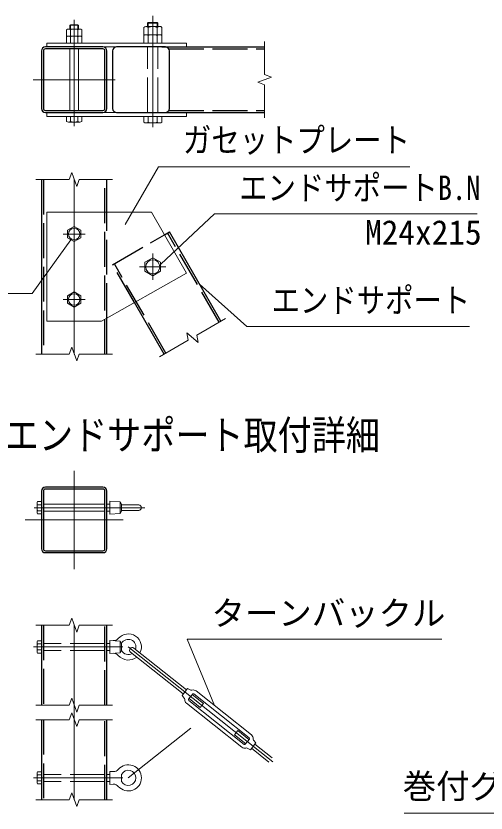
# Model space of a CAD drawing. Units: millimetres, scale not verified. Extents: x -14699 to 14701, y -10394 to 10396.
# Drawn here: x 6672 to 9904, y -4527 to 953 of the extents above; entities that cross this region are included whole.
import ezdxf
from ezdxf.enums import TextEntityAlignment as Align

# ---------------------------------------------------------------- set-up
doc = ezdxf.new("R2010")
doc.units = ezdxf.units.MM
doc.header["$LTSCALE"] = 40
doc.linetypes.add('DASHED', pattern=[7.5, 6, -1.5])
doc.linetypes.add('USER1', pattern=[50.8, 31.75, -6.35, 6.35, -6.35])
for name, color, linetype, lineweight in [('0-0_D-TTL-TXT', 7, 'Continuous', 13), ('0-1_D-STR1', 1, 'Continuous', 25), ('0-2_D-BMK', 2, 'USER1', 13), ('0-3_D-STR3', 3, 'Continuous', 13), ('0-7_D-STR-DIM', 7, 'Continuous', 13), ('0-A_D-STR-TXT', 7, 'Continuous', 13)]:
    doc.layers.add(name, color=color, linetype=linetype, lineweight=lineweight)
doc.styles.add('ＭＳ ゴシック', font='')
doc.styles.get('ＭＳ ゴシック').set_extended_font_data('MS Gothic')

msp = doc.modelspace()

# ---------------------------------------------------------------- linework, layer by layer
at = {"layer": '0-1_D-STR1'}
for p, q in [((6847.54, 713.11), (6847.54, 317.11)), ((6861.04, 713.11), (6861.04, 317.11)), ((7270.54, 740.11), (6874.54, 740.11)), ((7270.54, 726.61), (6874.54, 726.61)), ((7284.04, 317.11), (7284.04, 713.11)), ((7297.54, 317.11), (7297.54, 713.11)), ((7336.83, 713.11), (7336.83, 317.11)), ((7699.54, 740.11), (7363.83, 740.11)), ((7676.11, 740.11), (8381.39, 740.11)), ((7726.54, 317.11), (7726.54, 713.11)), ((6874.54, 303.61), (7270.54, 303.61)), ((6874.54, 290.11), (7270.54, 290.11)), ((7363.83, 290.11), (7699.54, 290.11)), ((7676.11, 290.11), (8381.39, 290.11)), ((6847.54, -170.93), (6847.54, -1370.93)), ((7297.54, -395.93), (7297.54, -170.93)), ((7693.61, -550.92), (7726.54, -531.9)), ((8081.05, -1145.93), (7726.54, -531.9)), ((7691.34, -1370.93), (7487.39, -1017.68)), ((7297.54, -1370.93), (7297.54, -1124.78)), ((7270.54, -2286.67), (6874.54, -2286.67)), ((7270.54, -2300.17), (6874.54, -2300.17)), ((6847.54, -2313.67), (6847.54, -2709.67)), ((6861.04, -2313.67), (6861.04, -2709.67)), ((7284.04, -2709.67), (7284.04, -2313.67)), ((7297.54, -2709.67), (7297.54, -2313.67)), ((6874.54, -2723.17), (7270.54, -2723.17)), ((6874.54, -2736.67), (7270.54, -2736.67)), ((6847.54, -3235.2), (6847.54, -3785.2)), ((7297.54, -3785.2), (7297.54, -3235.2)), ((6847.54, -3885.2), (6847.54, -4435.2)), ((7297.54, -4435.2), (7297.54, -3885.2))]:
    msp.add_line(p, q, dxfattribs=at)
at = {"layer": '0-1_D-STR1', "linetype": 'DASHED'}
for p, q in [((7722.93, 726.61), (8381.39, 726.61)), ((7722.93, 303.61), (8381.39, 303.61)), ((6861.04, -170.93), (6861.04, -1370.93)), ((7284.04, -1370.93), (7284.04, -170.93)), ((7297.54, -1124.78), (7297.54, -395.93)), ((8069.36, -1152.68), (7714.85, -538.65)), ((7336.83, -756.9), (7693.61, -550.92)), ((7487.39, -1017.68), (7336.83, -756.9)), ((7703.03, -1364.18), (7348.52, -750.15)), ((6861.04, -3235.2), (6861.04, -3785.2)), ((7284.04, -3785.2), (7284.04, -3235.2)), ((6861.04, -3885.2), (6861.04, -4435.2)), ((7284.04, -4435.2), (7284.04, -3885.2))]:
    msp.add_line(p, q, dxfattribs=at)
at = {"layer": '0-1_D-STR1'}
for centre, radius, start, end in [((6874.54, 713.11), 27, 90, 180), ((6874.54, 713.11), 13.5, 90, 180), ((7270.54, 713.11), 27, 0, 90), ((7270.54, 713.11), 13.5, 0, 90), ((7363.83, 713.11), 27, 90, 180), ((7699.54, 713.11), 27, 0, 90), ((6874.54, 317.11), 27, 180, 270), ((6874.54, 317.11), 13.5, 180, 270), ((7270.54, 317.11), 13.5, 270, 0), ((7270.54, 317.11), 27, 270, 0), ((7363.83, 317.11), 27, 180, 270), ((7699.54, 317.11), 27, 270, 0), ((6874.54, -2313.67), 27, 90, 180), ((6874.54, -2313.67), 13.5, 90, 180), ((7270.54, -2313.67), 27, 0, 90), ((7270.54, -2313.67), 13.5, 0, 90), ((6874.54, -2709.67), 27, 180, 270), ((6874.54, -2709.67), 13.5, 180, 270), ((7270.54, -2709.67), 13.5, 270, 0), ((7270.54, -2709.67), 27, 270, 0)]:
    msp.add_arc(centre, radius, start, end, dxfattribs=at)
at = {"layer": '0-2_D-BMK'}
for p, q in [((7612.54, 188.59), (7612.54, 953.43)), ((7072.54, 194.94), (7072.54, 926.43)), ((6791.29, 515.11), (7353.79, 515.11)), ((7072.54, -1370.93), (7072.54, -170.93)), ((7147.54, -545.93), (6997.54, -545.93)), ((7612.54, -680.93), (7612.54, -860.93)), ((7522.54, -770.93), (7702.54, -770.93)), ((7147.54, -995.93), (6997.54, -995.93)), ((7072.54, -2849.17), (7072.54, -2174.17)), ((6797.92, -2427.67), (7558.9, -2427.67)), ((7410.04, -2511.67), (6735.04, -2511.67)), ((7072.54, -4435.2), (7072.54, -3235.2)), ((6793.2, -3385.2), (7406.73, -3385.2)), ((7444.54, -3385.2), (8576.44, -4285.83)), ((7444.54, -4285.2), (7874.92, -3942.75)), ((6793.2, -4285.2), (7406.73, -4285.2))]:
    msp.add_line(p, q, dxfattribs=at)
at = {"layer": '0-3_D-STR3'}
for p, q in [((7042.54, 889.05), (7046.6, 893.11)), ((7042.54, 863.11), (7042.54, 889.05)), ((7042.54, 889.05), (7102.54, 889.05)), ((7046.6, 893.11), (7098.48, 893.11)), ((7046.6, 863.11), (7046.6, 893.11)), ((7098.48, 863.11), (7098.48, 893.11)), ((7102.54, 889.05), (7098.48, 893.11)), ((7102.54, 863.11), (7102.54, 889.05)), ((7565.46, 881.11), (7661.99, 881.11)), ((7576.54, 903.23), (7581.41, 908.11)), ((7576.54, 881.11), (7576.54, 903.23)), ((7576.54, 903.23), (7648.54, 903.23)), ((7581.41, 908.11), (7643.67, 908.11)), ((7581.41, 881.11), (7581.41, 908.11)), ((7643.67, 881.11), (7643.67, 908.11)), ((7643.67, 908.11), (7648.54, 903.23)), ((7648.54, 881.11), (7648.54, 903.23)), ((7020.64, 815.11), (7020.64, 858.91)), ((7032.85, 863.11), (7111.48, 863.11)), ((7046.59, 815.11), (7046.59, 858.91)), ((7098.49, 815.11), (7098.49, 858.91)), ((7124.44, 858.91), (7124.44, 815.11)), ((7550.14, 824.11), (7550.14, 875.11)), ((7550.14, 824.11), (7674.94, 824.11)), ((7565.46, 824.11), (7661.99, 824.11)), ((7581.34, 824.11), (7581.34, 875.11)), ((7643.74, 824.11), (7643.74, 875.11)), ((7674.94, 875.11), (7674.94, 824.11)), ((7020.64, 815.11), (7124.44, 815.11)), ((7020.64, 767.11), (7020.64, 810.91)), ((7032.85, 815.11), (7111.48, 815.11)), ((7046.59, 767.11), (7046.59, 810.91)), ((7098.49, 767.11), (7098.49, 810.91)), ((7124.44, 810.91), (7124.44, 767.11)), ((7550.14, 767.11), (7550.14, 818.11)), ((7581.34, 767.11), (7581.34, 818.11)), ((7643.74, 767.11), (7643.74, 818.11)), ((7674.94, 818.11), (7674.94, 767.11)), ((6885.04, 767.11), (7845.04, 767.11)), ((6885.04, 767.11), (6885.04, 740.11)), ((6885.04, 740.11), (7845.04, 740.11)), ((7020.64, 767.11), (7124.44, 767.11)), ((7042.54, 303.61), (7042.54, 726.61)), ((7102.54, 303.61), (7102.54, 726.61)), ((7550.14, 767.11), (7674.94, 767.11)), ((7845.04, 767.11), (7845.04, 740.11)), ((6885.04, 290.11), (7845.04, 290.11)), ((6885.04, 263.11), (6885.04, 290.11)), ((7845.04, 263.11), (7845.04, 290.11)), ((6885.04, 263.11), (7845.04, 263.11)), ((7020.64, 263.11), (7124.44, 263.11)), ((7020.64, 228.31), (7020.64, 263.11)), ((7032.85, 224.11), (7111.48, 224.11)), ((7046.59, 228.31), (7046.59, 263.11)), ((7098.49, 228.31), (7098.49, 263.11)), ((7124.44, 228.31), (7124.44, 263.11)), ((7550.14, 263.11), (7674.94, 263.11)), ((7550.14, 224.11), (7550.14, 263.11)), ((7581.34, 224.11), (7581.34, 263.11)), ((7643.74, 224.11), (7643.74, 263.11)), ((7674.94, 224.11), (7674.94, 263.11)), ((7565.46, 218.11), (7661.99, 218.11)), ((7605.04, -395.93), (6885.04, -395.93)), ((6885.04, -395.93), (6885.04, -1145.93)), ((6817.54, -2396.05), (6817.54, -2459.05)), ((6819.94, -2386.12), (6847.54, -2386.12)), ((6847.54, -2406.89), (6819.94, -2406.89)), ((6847.54, -2386.12), (6847.54, -2469.22)), ((6861.04, -2403.67), (7284.04, -2403.67)), ((7297.54, -2403.67), (7318.54, -2403.67)), ((7318.54, -2382.67), (7318.54, -2472.67)), ((7387.54, -2387.17), (7387.54, -2468.17)), ((7397.85, -2403.67), (7397.85, -2451.67)), ((7397.85, -2408.92), (7515.79, -2408.92)), ((6847.54, -2448.44), (6819.94, -2448.44)), ((6861.04, -2451.67), (7284.04, -2451.67)), ((7297.54, -2451.67), (7318.54, -2451.67)), ((7387.54, -2468.17), (7397.85, -2451.67)), ((7397.85, -2446.42), (7515.79, -2446.42)), ((6819.94, -2469.22), (6847.54, -2469.22)), ((7318.54, -2472.67), (7387.54, -2468.17)), ((7318.54, -3340.2), (7318.54, -3430.2)), ((6817.54, -3353.58), (6817.54, -3416.59)), ((6819.94, -3343.65), (6847.54, -3343.65)), ((6847.54, -3364.43), (6819.94, -3364.43)), ((6847.54, -3343.65), (6847.54, -3426.75)), ((7297.54, -3361.2), (7318.54, -3361.2)), ((7387.54, -3344.7), (7387.54, -3425.7)), ((7397.85, -3361.2), (7397.85, -3409.2)), ((7482.74, -3392.6), (7844.26, -3680.25)), ((6847.54, -3405.98), (6819.94, -3405.98)), ((6819.94, -3426.75), (6847.54, -3426.75)), ((7297.54, -3409.2), (7318.54, -3409.2)), ((7318.54, -3430.2), (7387.54, -3425.7)), ((7387.54, -3425.7), (7397.85, -3409.2)), ((7460.33, -3420.77), (7821.84, -3708.42)), ((7814.37, -3717.81), (7851.73, -3670.86)), ((7851.73, -3670.86), (7873.17, -3681.5)), ((7814.37, -3717.81), (7829.56, -3736.3)), ((7858.95, -3743.69), (7886.97, -3708.48)), ((7884.17, -3712), (7961.64, -3773.64)), ((7895.4, -3707.52), (8275.7, -4010.12)), ((7911.28, -3687.57), (8291.58, -3990.17)), ((7844.03, -3772.08), (8224.34, -4074.68)), ((7859.91, -3752.12), (8240.21, -4054.72)), ((8173.98, -3988.6), (8196.39, -3960.43)), ((8173.98, -3988.6), (8251.44, -4050.24)), ((8196.39, -3960.43), (8273.86, -4022.07)), ((8248.64, -4053.76), (8276.66, -4018.55)), ((8313.77, -4053.83), (8432.45, -4148.26)), ((8283.88, -4091.39), (8262.45, -4080.74)), ((8291.35, -4082), (8410.04, -4176.43)), ((6817.54, -4253.58), (6817.54, -4316.59)), ((6819.94, -4243.65), (6847.54, -4243.65)), ((6847.54, -4264.43), (6819.94, -4264.43)), ((6847.54, -4243.65), (6847.54, -4326.75)), ((7297.54, -4261.2), (7318.54, -4261.2)), ((7318.54, -4240.2), (7318.54, -4330.2)), ((7318.54, -4240.2), (7341.18, -4241.68)), ((7397.85, -4261.2), (7397.85, -4309.2)), ((6847.54, -4305.98), (6819.94, -4305.98)), ((6819.94, -4326.75), (6847.54, -4326.75)), ((7297.54, -4309.2), (7318.54, -4309.2)), ((7318.54, -4330.2), (7341.18, -4328.72))]:
    msp.add_line(p, q, dxfattribs=at)
at = {"layer": '0-3_D-STR3', "linetype": 'DASHED'}
for p, q in [((7576.54, 290.11), (7576.54, 740.11)), ((7648.54, 290.11), (7648.54, 740.11)), ((7284.04, -3361.2), (6861.04, -3361.2)), ((7284.04, -3409.2), (6861.04, -3409.2)), ((7284.04, -4261.2), (6861.04, -4261.2)), ((7284.04, -4309.2), (6861.04, -4309.2))]:
    msp.add_line(p, q, dxfattribs=at)
at = {"layer": '0-3_D-STR3'}
for points in [[(7605.04, -395.93), (7845.04, -815.93), (7260.04, -1145.93), (6885.04, -1145.93)], [(7318.54, -2382.67), (7387.54, -2387.17), (7397.85, -2403.67)], [(7318.54, -3340.2), (7387.54, -3344.7), (7397.85, -3361.2)], [(7861.75, -3740.17), (7939.22, -3801.81), (7961.64, -3773.64)], [(8283.88, -4091.39), (8321.24, -4044.44), (8306.05, -4025.94)]]:
    msp.add_lwpolyline(points, dxfattribs=at)
for points in [[(7117.49, -519.98), (7072.54, -494.03), (7027.59, -519.98), (7027.59, -571.88), (7072.54, -597.83), (7117.49, -571.88)], [(7558.5, -802.13), (7612.54, -833.33), (7666.58, -802.13), (7666.58, -739.73), (7612.54, -708.53), (7558.5, -739.73)], [(7117.49, -969.98), (7072.54, -944.03), (7027.59, -969.98), (7027.59, -1021.88), (7072.54, -1047.83), (7117.49, -1021.88)]]:
    msp.add_lwpolyline(points, close=True, dxfattribs=at)
for centre, radius in [((7072.54, -545.93), 39.31), ((7612.54, -770.93), 48.27), ((7072.54, -995.93), 39.31)]:
    msp.add_circle(centre, radius, dxfattribs=at)
for centre, radius, start, end in [((7565.74, 857.83), 23.27, 47.91412, 132.08588), ((7612.54, 796.99), 84.12, 68.22895, 111.77105), ((7659.34, 858.41), 22.85, 46.94085, 133.05915), ((7033.61, 841.03), 22.09, 54.01973, 125.98027), ((7072.54, 780.84), 82.27, 71.61284, 108.38716), ((7111.46, 840.96), 22.14, 54.12648, 125.87352), ((7565.74, 800.83), 23.27, 47.91412, 132.08588), ((7612.54, 739.99), 84.12, 68.22895, 111.77105), ((7659.34, 801.41), 22.85, 46.94085, 133.05915), ((7033.61, 793.03), 22.09, 54.01973, 125.98027), ((7072.54, 732.84), 82.27, 71.61284, 108.38716), ((7111.46, 792.96), 22.14, 54.12648, 125.87352), ((7033.61, 246.18), 22.09, 234.01973, 305.98027), ((7072.54, 306.37), 82.27, 251.61284, 288.38716), ((7111.46, 246.25), 22.14, 234.12648, 305.87352), ((7565.74, 241.38), 23.27, 227.91412, 312.08588), ((7612.54, 302.23), 84.12, 248.22895, 291.77105), ((7659.34, 240.8), 22.85, 226.94085, 313.05915), ((6841.18, -2396.5), 23.64, 153.93467, 206.06533), ((6908.66, -2427.67), 91.12, 166.82041, 193.17959), ((7515.79, -2427.67), 18.75, 270, 90), ((6841.21, -2458.83), 23.67, 153.96929, 206.03071), ((7343.92, -3299.77), 42, 266.2686, 319.66701), ((7444.54, -3385.2), 90, 333.02839, 139.66701), ((7444.54, -3385.2), 52.5, 341.54247, 152.79711), ((6841.18, -3354.04), 23.64, 153.93467, 206.06533), ((6908.66, -3385.2), 91.12, 166.82041, 193.17959), ((7471.54, -3406.68), 18, 51.49143, 231.49143), ((6841.21, -3416.36), 23.67, 153.96929, 206.03071), ((7343.92, -3470.64), 42, 40.33299, 93.7314), ((7444.54, -3385.2), 90, 220.33299, 309.95447), ((7444.54, -3385.2), 52.5, 207.20289, 301.44039), ((7878.5, -3670.75), 12, 243.59068, 287.61032), ((7891.66, -3712.22), 31.5, 51.49143, 107.61032), ((7891.66, -3712.22), 6, 51.49143, 141.49143), ((7820.29, -3743.92), 12, 355.37255, 39.39218), ((7863.65, -3747.43), 31.5, 175.37255, 231.49143), ((7863.65, -3747.43), 6, 141.49143, 231.49143), ((8271.97, -4014.81), 31.5, 355.37255, 51.49143), ((8243.95, -4050.03), 6, 231.49143, 321.49143), ((8271.97, -4014.81), 6, 321.49143, 51.49143), ((8315.32, -4018.32), 12, 175.37255, 219.39218), ((8243.95, -4050.03), 31.5, 231.49143, 287.61032), ((8257.11, -4091.49), 12, 63.59068, 107.61032), ((7444.54, -4285.2), 90, 220.33299, 139.66701), ((6841.18, -4254.04), 23.64, 153.93467, 206.06533), ((6908.66, -4285.2), 91.12, 166.82041, 193.17959), ((7343.92, -4199.77), 42, 266.2686, 319.66701), ((7444.54, -4285.2), 52.5, 207.20289, 152.79711), ((6841.21, -4316.36), 23.67, 153.96929, 206.03071), ((7343.92, -4370.64), 42, 40.33299, 93.7314)]:
    msp.add_arc(centre, radius, start, end, dxfattribs=at)
at = {"layer": '0-7_D-STR-DIM'}
for p, q in [((8381.39, 549.73), (8381.39, 777.61)), ((8381.39, 549.73), (8428.96, 532.42)), ((8428.96, 532.42), (8333.82, 497.79)), ((8333.82, 497.79), (8381.39, 480.47)), ((8381.39, 252.61), (8381.39, 480.47)), ((7055.22, -123.36), (7037.91, -170.93)), ((7089.85, -218.5), (7055.22, -123.36)), ((6810.04, -170.93), (7037.91, -170.93)), ((7107.17, -170.93), (7089.85, -218.5)), ((7107.17, -170.93), (7335.04, -170.93)), ((7916.19, -1241.11), (8113.53, -1127.18)), ((7847.42, -1225.89), (7856.21, -1275.74)), ((7924.98, -1290.97), (7847.42, -1225.89)), ((7916.19, -1241.11), (7924.98, -1290.97)), ((7658.86, -1389.68), (7856.21, -1275.74)), ((7055.22, -1323.36), (7037.91, -1370.93)), ((7089.85, -1418.5), (7055.22, -1323.36)), ((6810.04, -1370.93), (7037.91, -1370.93)), ((7107.17, -1370.93), (7089.85, -1418.5)), ((7107.17, -1370.93), (7335.04, -1370.93)), ((7055.22, -3187.63), (7037.91, -3235.2)), ((7089.85, -3282.77), (7055.22, -3187.63)), ((6810.04, -3235.2), (7037.91, -3235.2)), ((7107.17, -3235.2), (7089.85, -3282.77)), ((7107.17, -3235.2), (7335.04, -3235.2)), ((7055.22, -3737.63), (7037.91, -3785.2)), ((7089.85, -3832.77), (7055.22, -3737.63)), ((6810.04, -3785.2), (7037.91, -3785.2)), ((7107.17, -3785.2), (7089.85, -3832.77)), ((7107.17, -3785.2), (7335.04, -3785.2)), ((6810.04, -3885.2), (7037.91, -3885.2)), ((7055.22, -3837.63), (7037.91, -3885.2)), ((7107.17, -3885.2), (7335.04, -3885.2)), ((6810.04, -4435.2), (7037.91, -4435.2)), ((7055.22, -4387.63), (7037.91, -4435.2)), ((7089.85, -4482.77), (7055.22, -4387.63)), ((7107.17, -4435.2), (7089.85, -4482.77)), ((7107.17, -4435.2), (7335.04, -4435.2))]:
    msp.add_line(p, q, dxfattribs=at)
msp.add_lwpolyline([(7107.17, -3885.2), (7089.85, -3932.77), (7055.22, -3837.63)], dxfattribs=at)
at = {"layer": '0-A_D-STR-TXT'}
for points in [[(9378.91, -83.48), (7652.32, -83.48), (7423.65, -479.55)], [(9843.55, -407.84), (8036.13, -407.84), (7668.04, -753.41)], [(5576.63, -954.99), (6784.44, -954.99), (7048.9, -586.48)], [(9788.82, -1180.91), (8258.56, -1180.91), (7934.1, -890.16)], [(9599, -3330.93), (7848.43, -3330.93), (8037.33, -3786.63)], [(9340.34, -4527.07), (10885.71, -4527.07), (10775.37, -3965.1)]]:
    msp.add_lwpolyline(points, dxfattribs=at)

# ---------------------------------------------------------------- texts
at = {"layer": '0-0_D-TTL-TXT', "style": 'ＭＳ ゴシック', "width": 0.85}
msp.add_text('端柱･エンドサポート取付詳細', height=202.1, dxfattribs=at).set_placement((6010.7, -2089.71), align=Align.BOTTOM_LEFT)
at = {"layer": '0-A_D-STR-TXT', "style": 'ＭＳ ゴシック', "width": 0.85}
for s, p in [('ガセットプレート', (7819.9, -34.54)), ('エンドサポートB.N', (8206.37, -362.46)), ('エンドサポート', (8428.79, -1135.53))]:
    msp.add_text(s, height=168.3, dxfattribs=at).set_placement(p, align=Align.BOTTOM_LEFT)
at = {"layer": '0-A_D-STR-TXT', "style": 'ＭＳ ゴシック'}
for s, p in [('M24x215', (9071.79, -669.15)), ('ターンバックル', (8016.89, -3287.33)), ('巻付グリップ', (9330.57, -4476.36))]:
    msp.add_text(s, height=168.3, dxfattribs=at).set_placement(p, align=Align.BOTTOM_LEFT)

doc.saveas('drawing.dxf')
